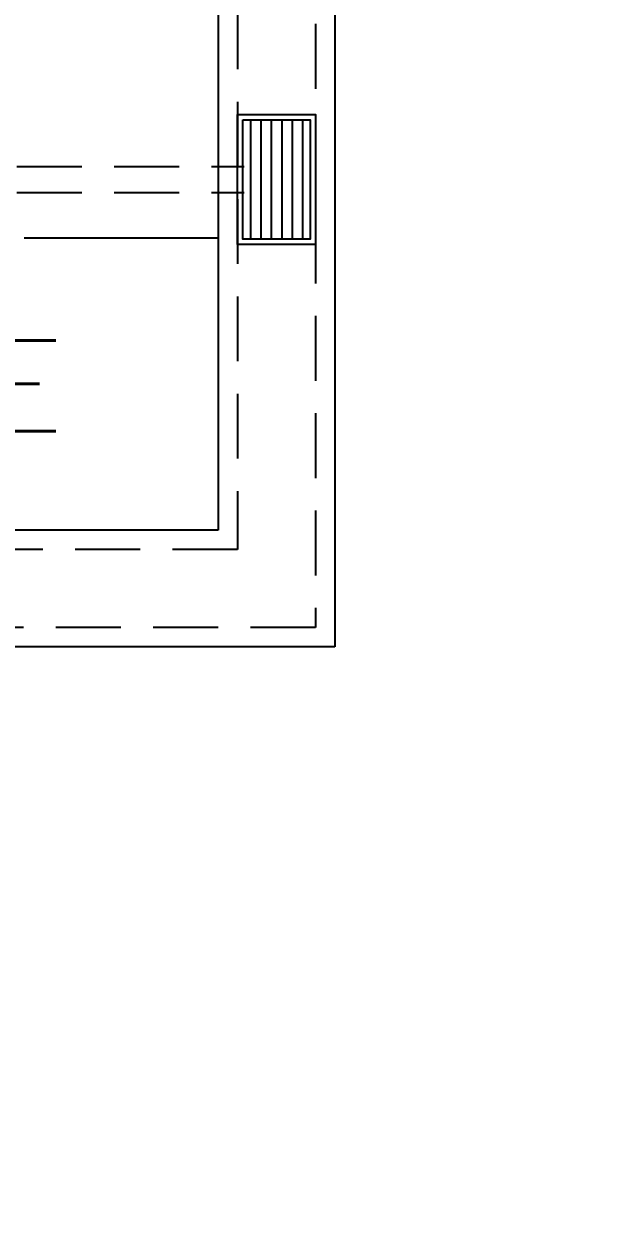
# Model space of a CAD drawing. Header units: inches. Extents: x 16928 to 514628, y -1471 to 241387.
# Drawn here: x 69815 to 72101, y 40204 to 44785 of the extents above; entities that cross this region are included whole.
import ezdxf

# ---------------------------------------------------------------- set-up
doc = ezdxf.new("R2010")
doc.units = ezdxf.units.IN
doc.header["$MEASUREMENT"] = 0
doc.linetypes.add('DASHED2', pattern=[0.375, 0.25, -0.125])
doc.linetypes.add('HIDDEN', pattern=[0.375, 0.25, -0.125])
for name, color, linetype in [('DOWNPIPE', 8, 'Continuous'), ('drain', 8, 'Continuous'), ('dxt_text', 4, 'Continuous'), ('LW', 2, 'Continuous'), ('MSGRATING', 8, 'Continuous')]:
    doc.layers.add(name, color=color, linetype=linetype)
doc.styles.add('LAILA', font='romans.shx', dxfattribs={"width": 0.85})

msp = doc.modelspace()

# ---------------------------------------------------------------- linework, layer by layer
at = {"layer": 'DOWNPIPE', "linetype": 'HIDDEN', "ltscale": 1000}
for p, q in [((69413.6, 44235.5), (70663.6, 44235.5)), ((69413.6, 44135.5), (70663.6, 44135.5))]:
    msp.add_line(p, q, dxfattribs=at)
at = {"layer": 'drain', "linetype": 'DASHED2', "ltscale": 1000}
for points in [[(55863.6, 60410.5), (66938.6, 60410.5), (66938.6, 57910.5), (70938.6, 57910.5), (70938.6, 42460.5), (68938.6, 42460.5), (68938.6, 39485.5), (72438.6, 39485.5), (72438.6, 30960.5), (70938.6, 30960.5), (70938.6, 23960.5), (45988.6, 23960.5), (45988.6, 34410.5)], [(55863.6, 60110.5), (66638.6, 60110.5), (66638.6, 57610.5), (70638.6, 57610.5), (70638.6, 42760.5), (68638.6, 42760.5), (68638.6, 39185.5), (72138.6, 39185.5), (72138.6, 31260.5), (70638.6, 31260.5), (70638.6, 24260.5), (46288.6, 24260.5), (46288.6, 34110.5)]]:
    msp.add_lwpolyline(points, dxfattribs=at)
at = {"layer": 'dxt_text'}
msp.add_line((69816.9, 43960.5), (70563.6, 43960.5), dxfattribs=at)
at = {"layer": 'LW'}
for p, q in [((71013.6, 57985.5), (71013.6, 42385.5)), ((70563.6, 57535.5), (70563.6, 42835.5)), ((70563.6, 42835.5), (68563.6, 42835.5)), ((71013.6, 42385.5), (69013.6, 42385.5))]:
    msp.add_line(p, q, dxfattribs=at)
at = {"layer": 'MSGRATING'}
for p, q in [((70688.6, 44415.5), (70688.6, 43955.5)), ((70728.6, 44415.5), (70728.6, 43955.5)), ((70768.6, 44415.5), (70768.6, 43955.5)), ((70808.6, 44415.5), (70808.6, 43955.5)), ((70848.6, 44415.5), (70848.6, 43955.5)), ((70888.6, 44415.5), (70888.6, 43955.5))]:
    msp.add_line(p, q, dxfattribs=at)
for points in [[(70638.6, 44435.5), (70938.6, 44435.5), (70938.6, 43935.5), (70638.6, 43935.5)], [(70658.6, 44415.5), (70918.6, 44415.5), (70918.6, 43955.5), (70658.6, 43955.5)]]:
    msp.add_lwpolyline(points, close=True, dxfattribs=at)

# ---------------------------------------------------------------- texts
at = {"layer": 'LW', "insert": (67924.8, 43565.9), "char_height": 350, "attachment_point": 1, "style": 'LAILA'}
msp.add_mtext_dynamic_manual_height_columns('Corridor E', width=3116.43, gutter_width=1750, heights=[0], dxfattribs=at)

doc.saveas('drawing.dxf')
